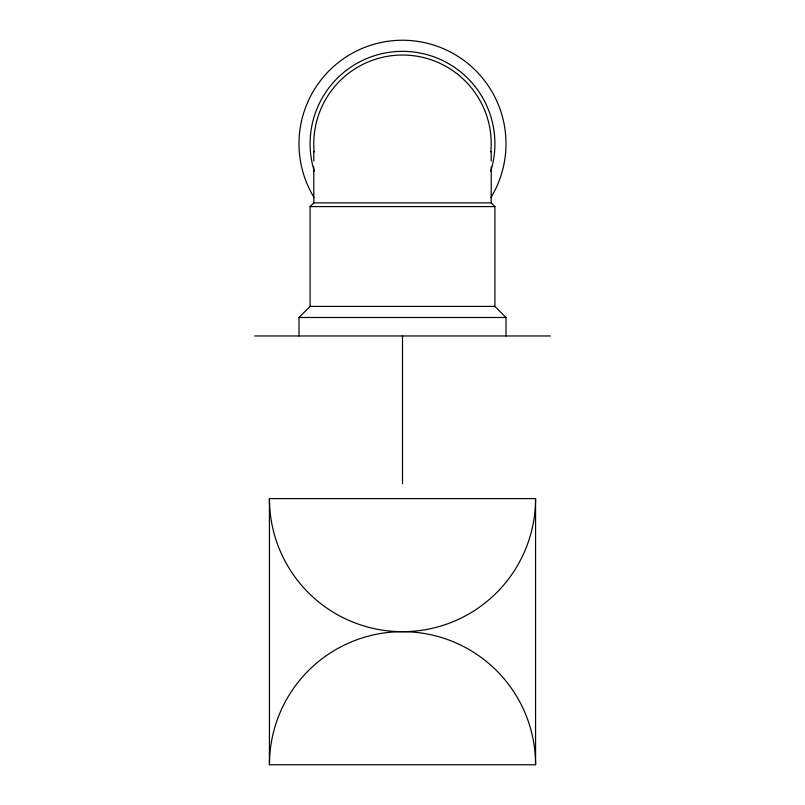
<?xml version="1.0" encoding="UTF-8"?>
<svg xmlns="http://www.w3.org/2000/svg" width="805" height="805" viewBox="0 0 805 805"><rect width="100%" height="100%" fill="white"/><g stroke="black" fill="none" stroke-linecap="round" stroke-linejoin="round"><path stroke-width="1.21" d="M298.997 335.967L298.997 317.482L310.086 306.393L310.086 206.593L313.789 202.89L313.789 166.887M313.789 202.89L491.211 202.89L494.914 206.593L494.914 306.393L506.003 317.482L506.003 335.967M310.086 206.593L494.914 206.593M310.086 306.393L494.914 306.393M298.997 317.482L506.003 317.482M254.642 335.967L550.358 335.967M269.434 498.607L535.567 498.607L535.567 764.75L269.434 764.75L269.434 498.607A133.067 133.067 0 0 0 402.5 631.684A133.067 133.067 0 0 1 535.567 764.75M491.211 151.672L491.211 161.07M491.211 166.887L491.211 202.89M402.5 335.967L402.5 483.825M313.789 151.672L313.789 161.07M535.567 498.607A133.067 133.067 0 0 1 402.5 631.684A133.067 133.067 0 0 0 269.434 764.75M314.121 197.617A103.503 103.503 0 0 1 335.343 64.994A103.503 103.503 0 0 1 469.657 64.994A103.503 103.503 0 0 1 490.879 197.617M314.242 171.153A92.414 92.414 0 0 1 402.5 51.339A92.414 92.414 0 0 1 490.758 171.153M314.161 151.873A88.711 88.711 0 0 1 402.5 55.032A88.711 88.711 0 0 1 490.839 151.873"/></g></svg>
